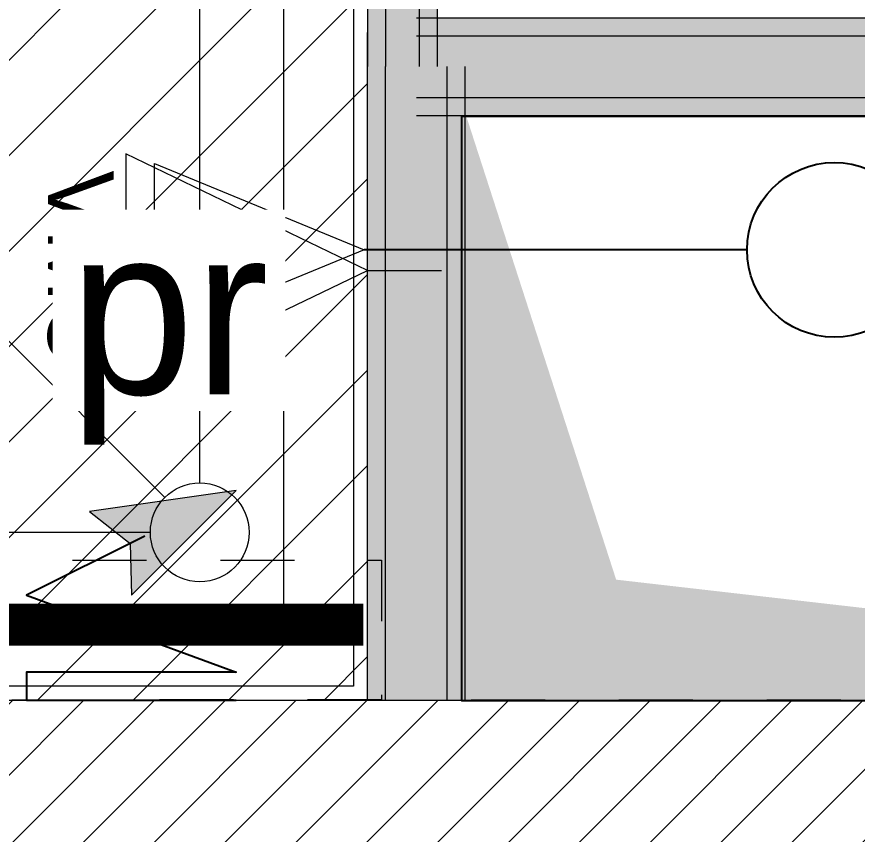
# Model space of a CAD drawing. Header units: centimetres. Extents: x 2666 to 9670, y 1889 to 5633.
# Drawn here: x 4511.9 to 4572, y 4633.8 to 4692.3 of the extents above; entities that cross this region are included whole.
import ezdxf

# ---------------------------------------------------------------- set-up
doc = ezdxf.new("R2010")
doc.units = ezdxf.units.CM
doc.header["$LTSCALE"] = 12.7
for name, pattern in [('ISO-03', [3, 1.2, -1.8]), ('prlm_eu', [2, 1.25, -0.25, 0.25, -0.25]), ('Style de ligne -1', [0.83328, 0.41656, -0.41672]), ('Style de ligne -11', [0.694444, 0.41656, -0.277884]), ('VW-01', [0.83312, 0.41656, -0.41656])]:
    doc.linetypes.add(name, pattern=pattern)
for name, color, linetype, lineweight in [('B amÈnagement intÈrieur', 7, 'Continuous', 5), ('B aménagement intérieur', 7, 'Continuous', 5), ('B Faux plafonds', 7, 'Continuous', 5), ('B Faux plafonds-1', 7, 'Continuous', 5), ('B GÈnÈral', 7, 'Continuous', 5), ('B Général', 7, 'Continuous', 5), ('C ANNOTATIONS-prestations', 7, 'Continuous', 5), ('F REMPLISSAGE-vert clair', 7, 'Continuous', 13), ('F REMPLISSAGE-vert clair-1', 7, 'Continuous', 5), ('F REMPLISSAGE-vert foncÈ', 7, 'Continuous', 5), ('F REMPLISSAGE-vert foncé', 7, 'Continuous', 13), ('prlm-ELEC-CFO', 1, 'Continuous', 25)]:
    doc.layers.add(name, color=color, linetype=linetype, lineweight=lineweight)
doc.layers.add('B faience', color=7, linetype='Style de ligne -11', lineweight=13, true_color=0x0040ff)
doc.layers.add('C ANNOTATIONS-textes-numérotation gaine', color=7, linetype='ISO-03', lineweight=5, true_color=0xdd0000)
for name, color, linetype in [('prlm-EAU-EUEV', 25, 'Continuous'), ('prlm-GT', 242, 'Continuous'), ('prlm-VMC', 93, 'Continuous')]:
    doc.layers.add(name, color=color, linetype=linetype)
doc.styles.add('Eurostile', font='')
doc.styles.add('prlm-elec-cfo', font='comic.ttf', dxfattribs={"height": 12})
doc.styles.get('Eurostile').set_extended_font_data('Eurostile')

# ---------------------------------------------------------------- blocks, each defined once
blk = doc.blocks.new('G 100_80')
at = {"layer": 'B GÈnÈral', "color": 254, "linetype": 'Continuous', "true_color": 0xd6d6d6}
blk.add_solid([(-30.884, 32.2), (2.5, 43), (-39.5, -43), (-39.5, 43)], dxfattribs=at)
blk = doc.blocks.new('Groupe-28-1')
at = {"layer": 'C ANNOTATIONS-textes-numérotation gaine', "color": 7, "linetype": 'VW-01', "flags": 128}
blk.add_lwpolyline([(4543.965, 4643.438), (4543.965, 4685.261), (4631.965, 4685.261), (4631.965, 4643.438)], close=True, dxfattribs=at)
blk = doc.blocks.new('xi.be')
at = {"layer": 'prlm-VMC', "color": 0, "linetype": 'ByBlock', "lineweight": 5, "flags": 128}
blk.add_lwpolyline([(-6.173, -15.004), (6.173, -15.004), (0, 0)], close=True, dxfattribs=at)
at = {"layer": 'prlm-VMC', "color": 0, "linetype": 'ByBlock', "lineweight": 5}
blk.add_solid([(0, -1), (5.173, -14.004), (-5.173, -14.004), (0, -1)], dxfattribs=at)
blk = doc.blocks.new('xi.PR')
at = {"layer": 'prlm-ELEC-CFO', "lineweight": 5}
blk.add_hatch(color=0, dxfattribs=at).paths.add_polyline_path([(-3, 6), (-0.103, 3.699), (0, 0), (7.5, 7.5)])
at = {"layer": 'prlm-ELEC-CFO', "color": 0, "lineweight": 5, "flags": 128}
blk.add_lwpolyline([(-3, 6), (-0.103, 3.699), (0, 0), (7.5, 7.5)], close=True, dxfattribs=at)
at = {"layer": 'prlm-ELEC-CFO', "color": 0}
blk.add_lwpolyline([(0.955, 4.227), (-7.5, 0), (7.5, -5.5), (-7.5, -5.5), (-7.5, -7.5), (7.5, -7.5)], dxfattribs=at)
blk = doc.blocks.new('Bac douche 80.80')
at = {"layer": 'B faience', "lineweight": 18, "flags": 128}
blk.add_lwpolyline([(-41, -40), (40, -40), (40, 41)], dxfattribs=at)
at = {"layer": 'B Général', "color": 7, "linetype": 'Continuous', "lineweight": 5}
for p, q in [((25.5, -25.5), (-31, 31)), ((28, -24.464), (28, 31)), ((24.464, -28), (-31, -28))]:
    blk.add_line(p, q, dxfattribs=at)
at = {"layer": 'B Général', "color": 7, "linetype": 'Continuous', "lineweight": 5, "flags": 128}
for points in [[(-41, 41), (39, 41), (39, -39), (-41, -39)], [(-36, 36), (34, 36), (34, -34), (-36, -34)]]:
    blk.add_lwpolyline(points, close=True, dxfattribs=at)
at = {"layer": 'B Général', "color": 7, "linetype": 'Continuous', "lineweight": 5}
blk.add_circle((28, -28), 3.536, dxfattribs=at)
blk = doc.blocks.new('VMC')
at = {"layer": 'B Général', "color": 7, "linetype": 'Style de ligne -1', "lineweight": 13}
blk.add_line((0, 10.771), (0, 17), dxfattribs=at)
at = {"layer": 'B Général', "color": 250, "linetype": 'Continuous', "lineweight": 5, "true_color": 0x444444, "flags": 128}
blk.add_lwpolyline([(0, 10.771), (-8.34, -6.522), (8.34, -6.522)], close=True, dxfattribs=at)
at = {"layer": 'C ANNOTATIONS-prestations', "insert": (-7.149, -7.39), "char_height": 4.706, "attachment_point": 1, "line_spacing_factor": 0.894142, "style": 'Eurostile'}
blk.add_mtext('VMC', dxfattribs=at)

msp = doc.modelspace()

# ---------------------------------------------------------------- hatches: boundary and pattern name
at = {"layer": 'B Faux plafonds-1', "linetype": 'Continuous', "lineweight": 5, "true_color": 0xaaaaaa}
h = msp.add_hatch(dxfattribs=at)
h.set_pattern_fill('F_P__SOFFITE', color=253, style=0, pattern_type=2)
h.set_pattern_definition([(45, (0, 0.2205), (-3.5277778, 3.3072917), [])])
h.paths.add_polyline_path([(4743.963, 5064.57), (4452.963, 5064.57), (4452.966, 4643.438), (4536.965, 4643.438), (4536.966, 4731.255), (4631.968, 4731.438), (4631.965, 4919.389), (4743.962, 4919.389)])
at = {"layer": 'B GÈnÈral', "linetype": 'Continuous', "lineweight": 5}
h = msp.add_hatch(dxfattribs=at)
h.set_pattern_fill('50_BETON', style=0, pattern_type=2)
h.set_pattern_definition([(45, (0, 0), (2.4253472, -2.6458333), [])])
h.paths.add_polyline_path([(4641.965, 4625.438), (4641.965, 4643.438), (4452.965, 4643.438), (4432.965, 4625.438)])

# ---------------------------------------------------------------- linework, layer by layer
at = {"layer": 'B amÈnagement intÈrieur', "color": 9, "linetype": 'Continuous', "true_color": 0xc0dcc0}
for points in [[(4536.965, 4731.261), (4541.965, 4731.261), (4536.965, 4688.761), (4541.965, 4688.761)], [(4540.465, 4685.261), (4540.465, 4692.261), (4641.965, 4685.261), (4641.965, 4692.261)], [(4543.965, 4643.438), (4536.965, 4643.438), (4543.965, 4688.761), (4536.965, 4688.761)]]:
    msp.add_solid(points, dxfattribs=at)
at = {"layer": 'B aménagement intérieur', "color": 98, "linetype": 'Continuous', "lineweight": 13, "true_color": 0x004400}
for p, q in [((4536.965, 4731.261), (4536.965, 4688.761)), ((4541.965, 4731.261), (4541.965, 4688.761)), ((4540.465, 4692.261), (4631.965, 4692.261)), ((4536.965, 4643.438), (4536.965, 4688.761)), ((4543.965, 4643.438), (4543.965, 4688.761)), ((4540.465, 4685.261), (4641.965, 4685.261))]:
    msp.add_line(p, q, dxfattribs=at)
at = {"layer": 'B Faux plafonds', "color": 7, "linetype": 'VW-01', "lineweight": 5, "flags": 128}
msp.add_lwpolyline([(4537.965, 4643.445), (4455.962, 4643.438), (4452.964, 4643.445), (4452.962, 4643.445), (4452.962, 4955.395), (4462.963, 4955.395), (4462.963, 4653.445), (4537.965, 4653.445)], close=True, dxfattribs=at)
at = {"layer": 'B Général', "color": 7, "linetype": 'Continuous', "lineweight": 18}
msp.add_line((4452.965, 4643.438), (4641.965, 4643.438), dxfattribs=at)
at = {"layer": 'B Général', "color": 7, "linetype": 'Continuous', "lineweight": 5}
msp.add_line((4452.965, 4643.438), (4641.965, 4643.438), dxfattribs=at)
at = {"layer": 'B Général', "color": 7, "linetype": 'Continuous', "lineweight": 5, "flags": 128}
msp.add_lwpolyline([(4568.803, 5509.224, 0.297246), (3485.099, 4673.447), (3485.04, 4673.28), (3420.821, 4459.345)], format="xyb", dxfattribs=at)
at = {"layer": 'F REMPLISSAGE-vert clair'}
for p, q in [((4538.265, 4731.261), (4538.265, 4688.761)), ((4540.665, 4731.261), (4540.665, 4688.761)), ((4540.465, 4690.961), (4641.965, 4690.961)), ((4538.265, 4643.438), (4538.265, 4688.761)), ((4542.665, 4643.438), (4542.665, 4688.761)), ((4540.465, 4686.561), (4641.965, 4686.561))]:
    msp.add_line(p, q, dxfattribs=at)
at = {"layer": 'F REMPLISSAGE-vert clair-1', "color": 9, "linetype": 'Continuous', "true_color": 0xc0dcc0}
for points in [[(4540.665, 4731.261), (4538.265, 4731.261), (4540.665, 4688.761), (4538.265, 4688.761)], [(4540.465, 4690.961), (4540.465, 4686.561), (4641.965, 4690.961), (4641.965, 4686.561)], [(4538.265, 4643.438), (4542.665, 4643.438), (4538.265, 4688.761), (4542.665, 4688.761)]]:
    msp.add_solid(points, dxfattribs=at)
at = {"layer": 'F REMPLISSAGE-vert foncÈ', "color": 54, "linetype": 'Continuous', "true_color": 0x99aa00}
for points in [[(4538.265, 4731.261), (4536.965, 4731.261), (4538.265, 4688.761), (4536.965, 4688.761)], [(4541.965, 4731.261), (4540.665, 4731.261), (4541.965, 4688.761), (4540.665, 4688.761)], [(4540.465, 4692.261), (4540.465, 4690.961), (4641.965, 4692.261), (4641.965, 4690.961)], [(4536.965, 4643.438), (4538.265, 4643.438), (4536.965, 4688.761), (4538.265, 4688.761)], [(4542.665, 4643.438), (4543.965, 4643.438), (4542.665, 4688.761), (4543.965, 4688.761)], [(4540.465, 4686.561), (4540.465, 4685.261), (4641.965, 4686.561), (4641.965, 4685.261)]]:
    msp.add_solid(points, dxfattribs=at)
at = {"layer": 'F REMPLISSAGE-vert foncé', "color": 98, "linetype": 'Continuous', "lineweight": 13, "true_color": 0x004400}
for p, q in [((4536.965, 4731.261), (4536.965, 4688.761)), ((4541.965, 4731.261), (4541.965, 4688.761)), ((4540.465, 4692.261), (4641.965, 4692.261)), ((4536.965, 4643.438), (4536.965, 4688.761)), ((4543.965, 4643.438), (4543.965, 4688.761)), ((4540.465, 4685.261), (4641.965, 4685.261))]:
    msp.add_line(p, q, dxfattribs=at)
at = {"layer": 'F REMPLISSAGE-vert foncé'}
for p, q in [((4538.265, 4731.261), (4538.265, 4688.761)), ((4540.665, 4731.261), (4540.665, 4688.761)), ((4540.465, 4690.961), (4641.965, 4690.961)), ((4538.265, 4643.438), (4538.265, 4688.761)), ((4542.665, 4643.438), (4542.665, 4688.761)), ((4540.465, 4686.561), (4641.965, 4686.561))]:
    msp.add_line(p, q, dxfattribs=at)
at = {"layer": 'prlm-EAU-EUEV', "linetype": 'prlm_eu', "ltscale": 50, "const_width": 3, "flags": 128}
msp.add_lwpolyline([(4457.138, 4941.599), (4457.165, 4648.826), (4536.673, 4648.826)], dxfattribs=at)
at = {"layer": 'prlm-GT'}
msp.add_lwpolyline([(4543.725, 4685.209), (4631.725, 4685.209), (4631.725, 4643.386), (4543.725, 4643.386)], close=True, dxfattribs=at)
at = {"layer": 'prlm-VMC'}
msp.add_lwpolyline([(4564.133, 4675.647), (4536.725, 4675.647)], dxfattribs=at)
msp.add_circle((4570.383, 4675.647), 6.25, dxfattribs=at)

# ---------------------------------------------------------------- block references
at = {"layer": 'B aménagement intérieur', "color": 7, "rotation": 90}
msp.add_blockref('G 100_80', (4586.965, 4682.938), dxfattribs=at)
at = {"layer": 'B Général', "color": 7}
msp.add_blockref('Bac douche 80.80', (4496.965, 4683.438), dxfattribs=at)
at = {"layer": 'B Général', "color": 7, "rotation": 270}
msp.add_blockref('VMC', (4526.193, 4674.183), dxfattribs=at)
at = {"layer": 'C ANNOTATIONS-textes-numérotation gaine', "color": 7}
msp.add_blockref('Groupe-28-1', (0, 0), dxfattribs=at)
at = {"layer": 'prlm-ELEC-CFO'}
msp.add_blockref('xi.PR', (4520.076, 4650.94), dxfattribs=at)
at = {"layer": 'prlm-VMC', "xscale": -1, "rotation": 270}
msp.add_blockref('xi.be', (4536.725, 4675.647), dxfattribs=at)

# ---------------------------------------------------------------- next in the draw order: texts
at = {"layer": 'prlm-ELEC-CFO', "lineweight": 20, "insert": (4522.766, 4669.515), "char_height": 12, "attachment_point": 5, "line_spacing_factor": 0.8, "style": 'prlm-elec-cfo', "bg_fill": 3, "box_fill_scale": 1.1, "bg_fill_color": 256, "bg_fill_transparency": 0}
msp.add_mtext('pr', dxfattribs=at)

doc.saveas('drawing.dxf')
